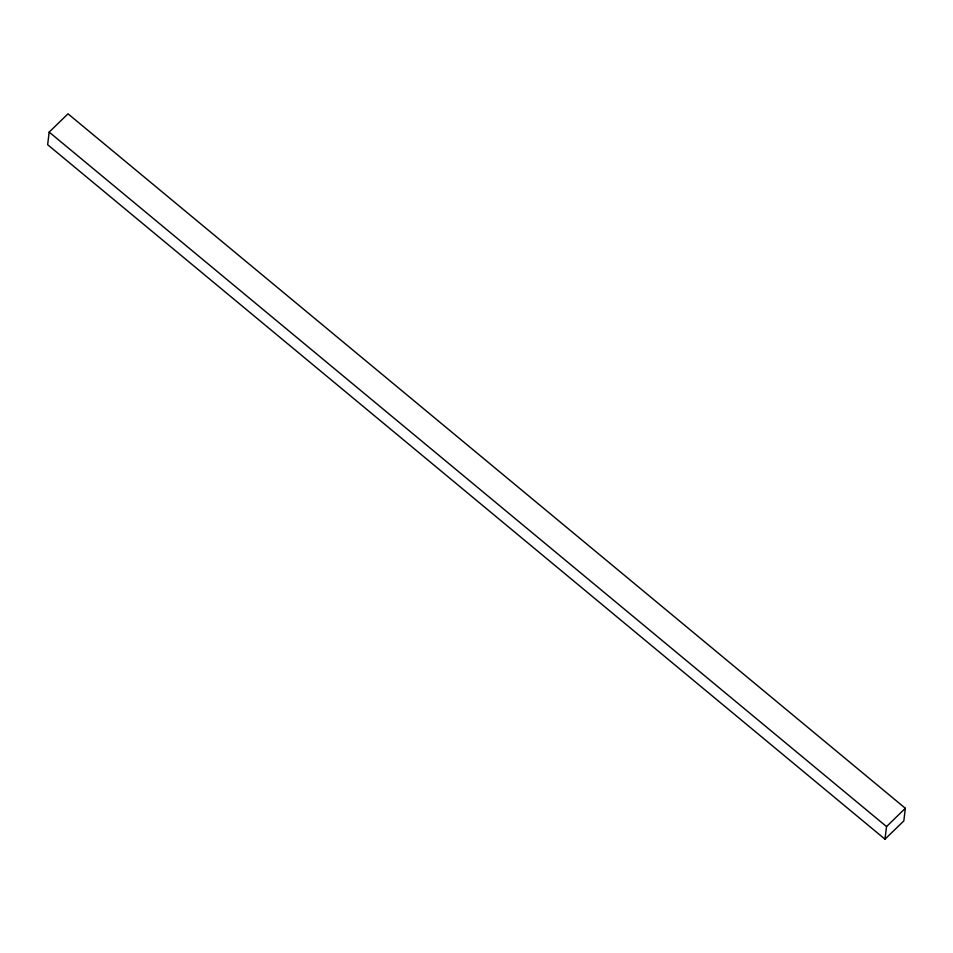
<?xml version="1.0" encoding="UTF-8"?>
<svg xmlns="http://www.w3.org/2000/svg" width="953" height="953" viewBox="0 0 953 953"><rect width="100%" height="100%" fill="white"/><g stroke="black" fill="none" stroke-linecap="round" stroke-linejoin="round"><path stroke-width="1.43" d="M49.175 132.098L47.65 144.713L884.992 839.188L903.825 820.902L905.35 808.287L68.008 113.812L49.175 132.098L886.528 826.573L884.992 839.188M886.528 826.573L905.35 808.287"/></g></svg>
